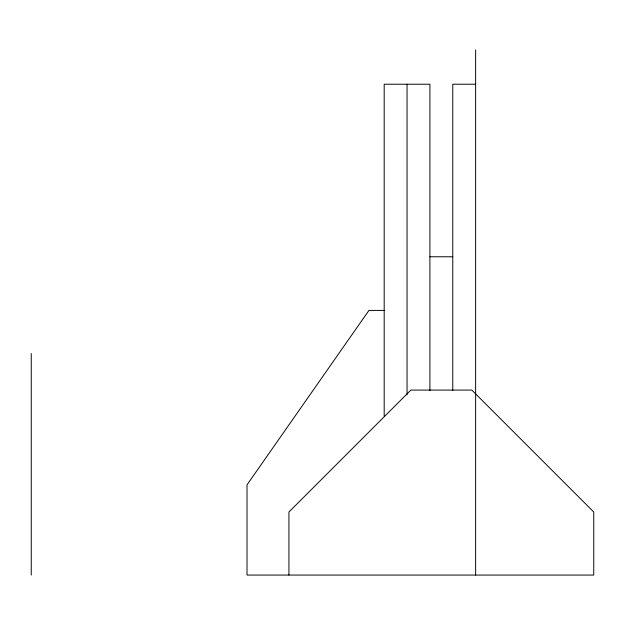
<?xml version="1.0" encoding="UTF-8"?>
<svg xmlns="http://www.w3.org/2000/svg" width="625" height="625" viewBox="0 0 625 625"><rect width="100%" height="100%" fill="white"/><g stroke="black" fill="none" stroke-linecap="round" stroke-linejoin="round"><path stroke-width="0.94" d="M475.633 84.227L452.773 84.227L452.773 390.336M429.906 256.766L452.773 256.766M384.508 310.414L368.945 310.414L247.016 484.852L247.016 575.062L593.75 575.062L593.75 512.008L471.82 390.078L410.859 390.078L288.93 512.008L288.93 575.062M475.633 49.938L475.633 575.062M429.906 390.664L429.906 84.227L384.188 84.227L384.188 415.938M407.047 84.227L407.047 394.727M31.25 353.5L31.25 575.062"/></g></svg>
